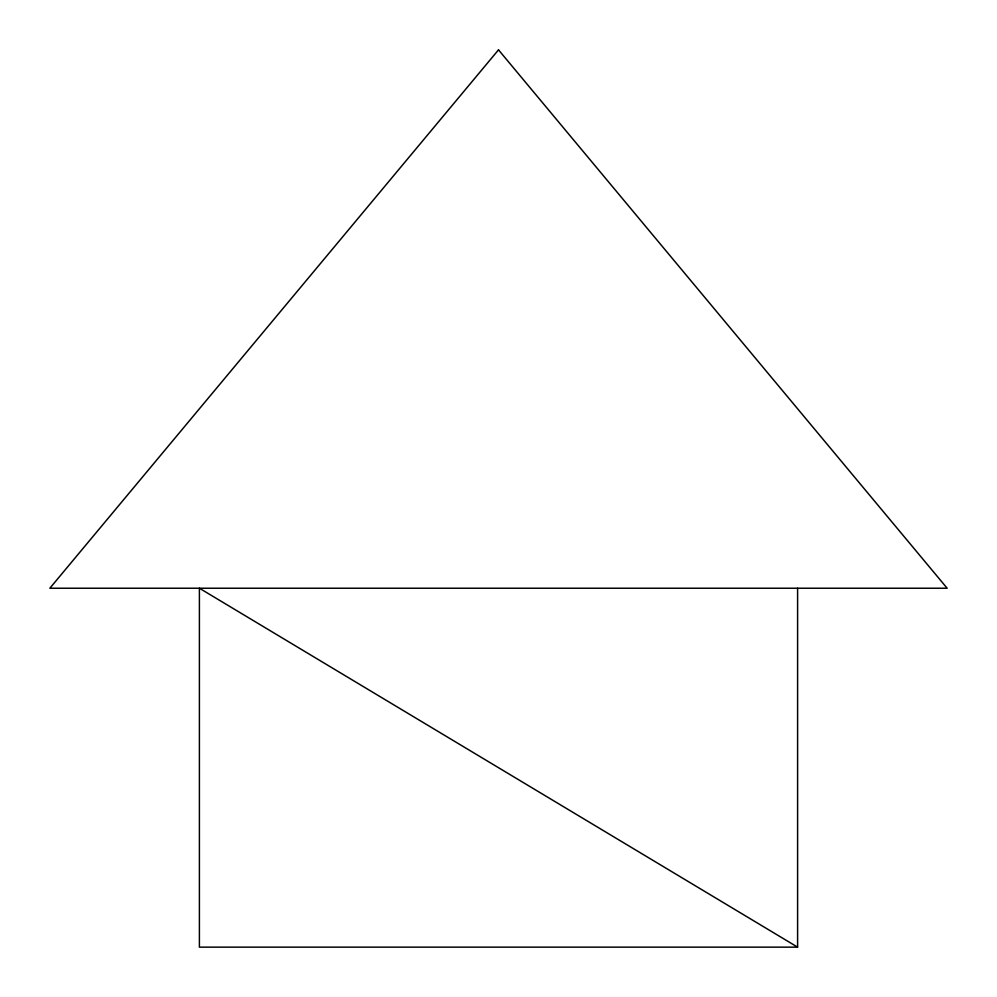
<?xml version="1.0" encoding="UTF-8"?>
<svg xmlns="http://www.w3.org/2000/svg" width="997" height="997" viewBox="0 0 997 997"><rect width="100%" height="100%" fill="white"/><g stroke="black" fill="none" stroke-linecap="round" stroke-linejoin="round"><path stroke-width="1.5" d="M797.6 947.15L199.4 947.15L199.4 588.23L797.6 947.15L797.6 588.23M498.5 49.85L49.85 588.23L947.15 588.23L498.5 49.85"/></g></svg>
